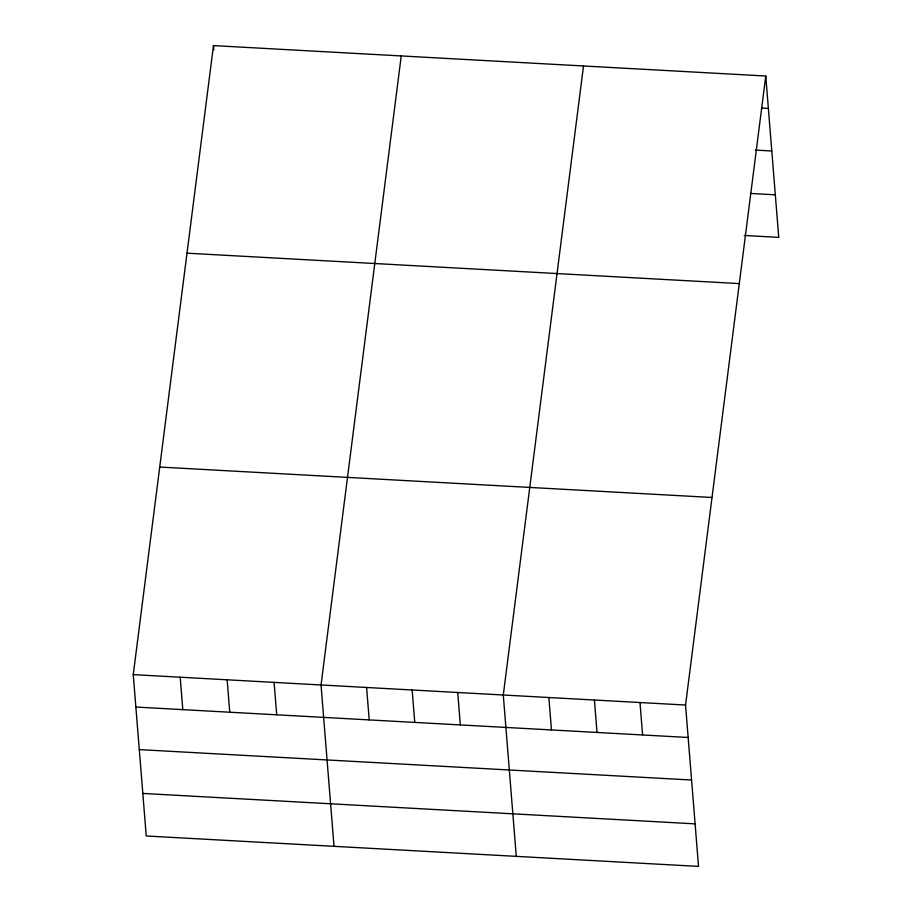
<?xml version="1.0" encoding="UTF-8"?>
<svg xmlns="http://www.w3.org/2000/svg" width="912" height="912" viewBox="0 0 912 912"><rect width="100%" height="100%" fill="white"/><g stroke="black" fill="none" stroke-linecap="round" stroke-linejoin="round"><path stroke-width="1.37" d="M765.761 76.015L685.55 705.044L698.524 866.4L146.239 835.985L133.255 674.629L213.476 45.6L765.761 76.015L778.745 237.371L744.226 235.467M401.246 55.94L321.035 684.969L334.02 846.325M583.509 65.983L503.287 695.012L516.272 856.357M761.463 108.061L768.371 108.448M755.227 150.081L771.791 150.993M750.473 193.458L775.325 194.826M187.006 253.183L739.29 283.598M159.725 467.047L712.021 497.473M133.255 674.629L685.55 705.044M135.865 707.051L688.161 737.477M139.285 749.607L691.581 780.022M142.819 793.44L695.104 823.855M639.985 702.536L642.595 734.969M594.419 700.028L597.029 732.45M548.853 697.52L551.464 729.942M457.721 692.504L460.332 724.926M412.167 689.996L414.766 722.418M366.601 687.488L369.212 719.91M274.09 682.393L276.701 714.814M213.476 45.6L213.807 49.829M227.145 679.805L229.756 712.226M180.2 677.217L182.81 709.639"/></g></svg>
